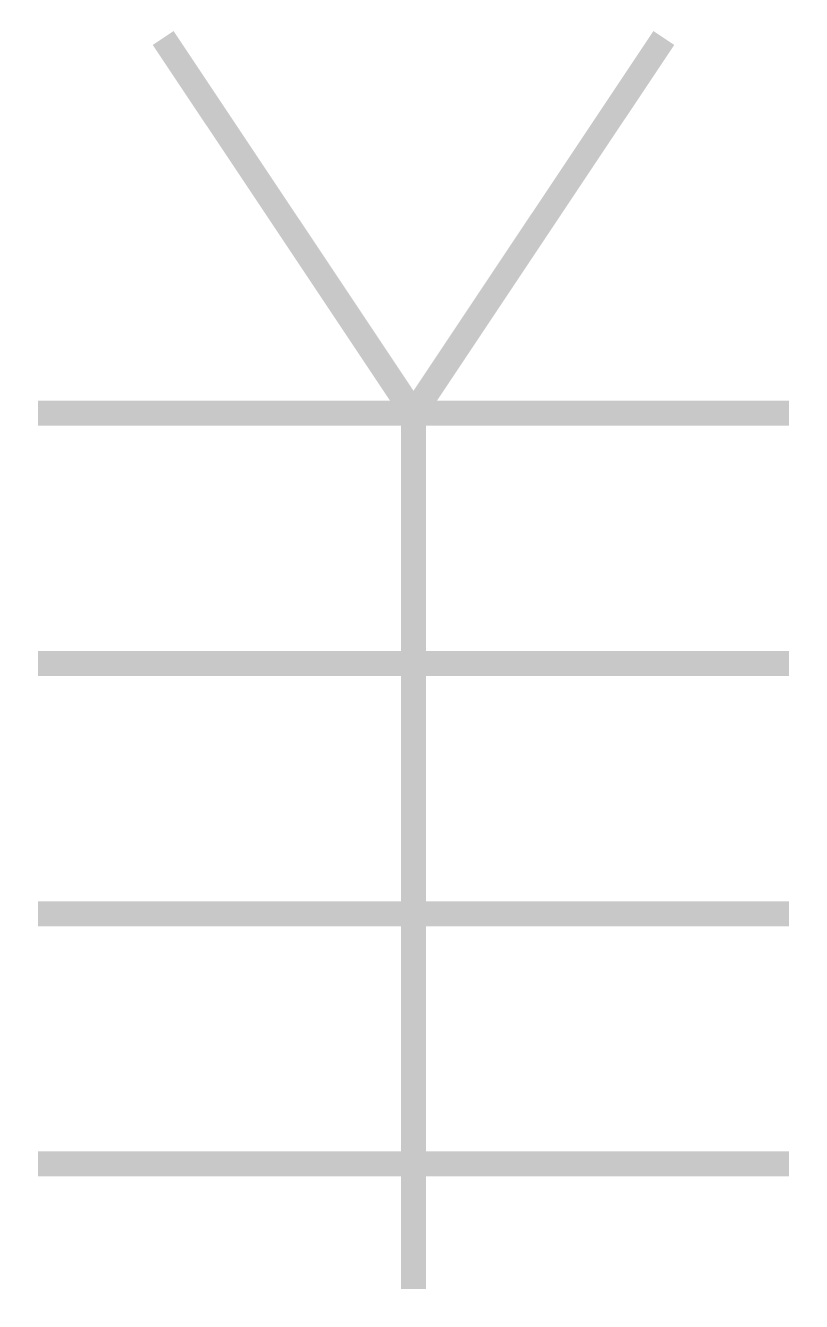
# Model space of a CAD drawing. Extents: x 5.5 to 8.6, y 2.01 to 7.11.
import ezdxf

# ---------------------------------------------------------------- set-up
doc = ezdxf.new("R2010")
doc.units = 0
doc.header["$MEASUREMENT"] = 0
doc.layers.get('0').update_dxf_attribs({"linetype": 'CONTINUOUS'})

msp = doc.modelspace()

# ---------------------------------------------------------------- linework, layer by layer
at = {"const_width": 0.1}
for points in [[(6.0529, 7.0598), (7.0529, 5.5598), (8.0529, 7.0598)], [(5.5529, 5.5598), (8.5529, 5.5598)], [(7.0529, 5.5598), (7.0529, 2.0598)], [(5.5529, 4.5598), (8.5529, 4.5598)], [(5.5529, 3.5598), (8.5529, 3.5598)], [(5.5529, 2.5598), (8.5529, 2.5598)]]:
    msp.add_lwpolyline(points, dxfattribs=at)

doc.saveas('drawing.dxf')
